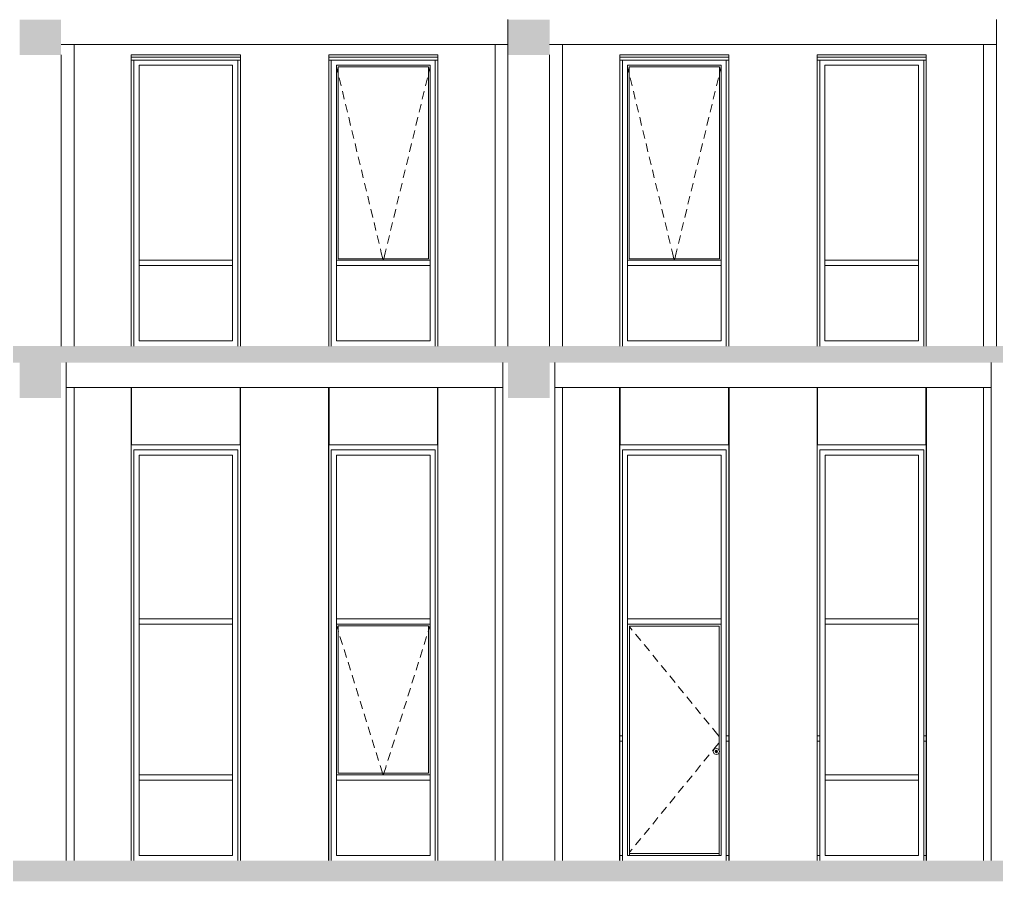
# Model space of a CAD drawing. Header units: millimetres. Extents: x 1499747 to 4230374, y -28481 to 441852.
# Drawn here: x 2351344 to 2360744, y -14735 to -6445 of the extents above; entities that cross this region are included whole.
import ezdxf
from ezdxf.xclip import XClip

# ---------------------------------------------------------------- set-up
doc = ezdxf.new("R2010")
doc.units = ezdxf.units.MM
doc.header["$MEASUREMENT"] = 0
doc.header["$XCLIPFRAME"] = 0
for name, color, linetype, lineweight in [('1 Разрез_23_Витраж где быссейн_Ном._пера__1_Ном._пера__7', 7, 'Continuous', 18), ('1 Разрез_23_Витражные окна_Ном._пера__1_Ном._пера__7', 7, 'Continuous', 18), ('1 Разрез_23_Витражные окна_Ном._пера__92_Ном._пера__233', 233, 'Continuous', 18), ('1 Разрез_23_Выступы_Ном._пера__1_Ном._пера__7', 7, 'Continuous', 18), ('1 Разрез_23_Конструктив - Балки_Ном._пера__10_Ном._пера__134', 134, 'Continuous', 18), ('1 Разрез_23_Конструктив - Балки_Ном._пера__7', 7, 'Continuous', 18), ('1 Разрез_23_Конструктив - Колонны_Ном._пера__8_Ном._пера__12', 12, 'Continuous', 18), ('1 Разрез_23_Конструктив - Перекрытия_Ном._пера__7', 7, 'Continuous', 18), ('1 Разрез_23_Конструктив - Стены Ненесущие Газоблок_Ном._пера__87_Ном._пера__251', 251, 'Continuous', 18), ('1 Разрез_23_Окна Archicad_Ном._пера__87_Ном._пера__251', 251, 'Continuous', 18)]:
    doc.layers.add(name, color=color, linetype=linetype, lineweight=lineweight)
doc.layers.add('Чертеж и Рисунок', color=7, linetype='Continuous')

# ---------------------------------------------------------------- blocks, each defined once
blk = doc.blocks.new('Чертеж_1_23', base_point=(1274000, 29700))
at = {"layer": '1 Разрез_23_Конструктив - Балки_Ном._пера__7', "linetype": 'Continuous'}
for points in [[(1245141.6, 21229.6), (1245141.6, 20889.6), (1245541.6, 20889.6), (1245541.6, 21229.6)], [(1249841.6, 21229.6), (1249841.6, 20889.6), (1250241.6, 20889.6), (1250241.6, 21229.6)], [(1245541.6, 17929.6), (1245141.6, 17929.6), (1245141.6, 17589.6), (1245541.6, 17589.6)], [(1250241.6, 17929.6), (1249841.6, 17929.6), (1249841.6, 17589.6), (1250241.6, 17589.6)]]:
    blk.add_hatch(color=256, dxfattribs=at).paths.add_polyline_path(points)
at = {"layer": '1 Разрез_23_Конструктив - Перекрытия_Ном._пера__7', "linetype": 'Continuous'}
for points in [[(1240391.6, 18089.6), (1240391.6, 17929.6), (1256658.6, 17929.6), (1256658.6, 18089.6)], [(1240391.6, 12939.6), (1256658.6, 12939.6), (1256658.6, 13139.6), (1240391.6, 13139.6)]]:
    blk.add_hatch(color=256, dxfattribs=at).paths.add_polyline_path(points)
at = {"layer": '1 Разрез_23_Витраж где быссейн_Ном._пера__1_Ном._пера__7', "linetype": 'Continuous'}
for p, q in [((1250917, 14339.6), (1250942, 14339.6)), ((1250917, 14289.6), (1250942, 14289.6)), ((1251942, 14339.6), (1251967, 14339.6)), ((1251942, 14289.6), (1251967, 14289.6)), ((1252816.7, 14339.6), (1252842, 14339.6)), ((1252816.7, 14289.6), (1252842, 14289.6)), ((1253842, 14339.6), (1253866.7, 14339.6)), ((1253842, 14289.6), (1253866.7, 14289.6)), ((1250917, 13189.6), (1250942, 13189.6)), ((1251942, 13189.6), (1251967, 13189.6)), ((1252816.7, 13189.6), (1252842, 13189.6)), ((1253842, 13189.6), (1253866.7, 13189.6))]:
    blk.add_line(p, q, dxfattribs=at)
at = {"layer": '1 Разрез_23_Витражные окна_Ном._пера__1_Ном._пера__7', "linetype": 'Continuous'}
for p, q in [((1246241.7, 20489.6), (1246241.7, 20839.6)), ((1246741.7, 20839.6), (1246241.7, 20839.6)), ((1246291.7, 20489.6), (1246291.7, 20789.6)), ((1246741.7, 20789.6), (1246291.7, 20789.6)), ((1247241.7, 20839.6), (1246741.7, 20839.6)), ((1247191.7, 20789.6), (1246741.7, 20789.6)), ((1247191.7, 20489.6), (1247191.7, 20789.6)), ((1247241.7, 20489.6), (1247241.7, 20839.6)), ((1248141.5, 20489.6), (1248141.5, 20839.6)), ((1248641.5, 20839.6), (1248141.5, 20839.6)), ((1248191.5, 20489.6), (1248191.5, 20789.6)), ((1248641.5, 20789.6), (1248191.5, 20789.6)), ((1248206.5, 20774.6), (1249076.5, 20774.6)), ((1248206.5, 18929.6), (1248206.5, 20774.6)), ((1249141.5, 20839.6), (1248641.5, 20839.6)), ((1249091.5, 20789.6), (1248641.5, 20789.6)), ((1249076.5, 20774.6), (1249076.5, 18929.6)), ((1249091.5, 20489.6), (1249091.5, 20789.6)), ((1249141.5, 20489.6), (1249141.5, 20839.6)), ((1250941.8, 20489.6), (1250941.8, 20839.6)), ((1251441.8, 20839.6), (1250941.8, 20839.6)), ((1250991.8, 20489.6), (1250991.8, 20789.6)), ((1251441.8, 20789.6), (1250991.8, 20789.6)), ((1251006.8, 20774.6), (1251876.8, 20774.6)), ((1251006.8, 18929.6), (1251006.8, 20774.6)), ((1251941.8, 20839.6), (1251441.8, 20839.6)), ((1251891.8, 20789.6), (1251441.8, 20789.6)), ((1251876.8, 20774.6), (1251876.8, 18929.6)), ((1251891.8, 20489.6), (1251891.8, 20789.6)), ((1251941.8, 20489.6), (1251941.8, 20839.6)), ((1252841.3, 20489.6), (1252841.3, 20839.6)), ((1253341.3, 20839.6), (1252841.3, 20839.6)), ((1252891.3, 20489.6), (1252891.3, 20789.6)), ((1253341.3, 20789.6), (1252891.3, 20789.6)), ((1253841.3, 20839.6), (1253341.3, 20839.6)), ((1253791.3, 20789.6), (1253341.3, 20789.6)), ((1253791.3, 20489.6), (1253791.3, 20789.6)), ((1253841.3, 20489.6), (1253841.3, 20839.6)), ((1246241.7, 19089.6), (1246241.7, 20489.6)), ((1246291.7, 19089.6), (1246291.7, 20489.6)), ((1247191.7, 19089.6), (1247191.7, 20489.6)), ((1247241.7, 19089.6), (1247241.7, 20489.6)), ((1248141.5, 19089.6), (1248141.5, 20489.6)), ((1248191.5, 19089.6), (1248191.5, 20489.6)), ((1249091.5, 19089.6), (1249091.5, 20489.6)), ((1249141.5, 19089.6), (1249141.5, 20489.6)), ((1250941.8, 19089.6), (1250941.8, 20489.6)), ((1250991.8, 19089.6), (1250991.8, 20489.6)), ((1251891.8, 19089.6), (1251891.8, 20489.6)), ((1251941.8, 19089.6), (1251941.8, 20489.6)), ((1252841.3, 19089.6), (1252841.3, 20489.6)), ((1252891.3, 19089.6), (1252891.3, 20489.6)), ((1253791.3, 19089.6), (1253791.3, 20489.6)), ((1253841.3, 19089.6), (1253841.3, 20489.6)), ((1246241.7, 18889.6), (1246241.7, 19089.6)), ((1246291.7, 18914.6), (1246291.7, 19089.6)), ((1247191.7, 18889.6), (1247191.7, 19089.6)), ((1247241.7, 18889.6), (1247241.7, 19089.6)), ((1248141.5, 18889.6), (1248141.5, 19089.6)), ((1248191.5, 18914.6), (1248191.5, 19089.6)), ((1249091.5, 18889.6), (1249091.5, 19089.6)), ((1249141.5, 18889.6), (1249141.5, 19089.6)), ((1250941.8, 18889.6), (1250941.8, 19089.6)), ((1250991.8, 18914.6), (1250991.8, 19089.6)), ((1251891.8, 18889.6), (1251891.8, 19089.6)), ((1251941.8, 18889.6), (1251941.8, 19089.6)), ((1252841.3, 18889.6), (1252841.3, 19089.6)), ((1252891.3, 18914.6), (1252891.3, 19089.6)), ((1253791.3, 18889.6), (1253791.3, 19089.6)), ((1253841.3, 18889.6), (1253841.3, 19089.6)), ((1246291.7, 18914.6), (1246741.7, 18914.6)), ((1246291.7, 18889.6), (1246291.7, 18914.6)), ((1246741.7, 18914.6), (1247191.7, 18914.6)), ((1248191.5, 18914.6), (1248641.5, 18914.6)), ((1248191.5, 18889.6), (1248191.5, 18914.6)), ((1249076.5, 18929.6), (1248206.5, 18929.6)), ((1248641.5, 18914.6), (1249091.5, 18914.6)), ((1250991.8, 18914.6), (1251441.8, 18914.6)), ((1250991.8, 18889.6), (1250991.8, 18914.6)), ((1251876.8, 18929.6), (1251006.8, 18929.6)), ((1251441.8, 18914.6), (1251891.8, 18914.6)), ((1252891.3, 18914.6), (1253341.3, 18914.6)), ((1252891.3, 18889.6), (1252891.3, 18914.6)), ((1253341.3, 18914.6), (1253791.3, 18914.6)), ((1246241.7, 18089.6), (1246241.7, 18889.6)), ((1246291.7, 18864.6), (1246291.7, 18889.6)), ((1246291.7, 18864.6), (1246741.7, 18864.6)), ((1246291.7, 18139.6), (1246291.7, 18864.6)), ((1246741.7, 18864.6), (1247191.7, 18864.6)), ((1247191.7, 18139.6), (1247191.7, 18889.6)), ((1247241.7, 18089.6), (1247241.7, 18889.6)), ((1248141.5, 18089.6), (1248141.5, 18889.6)), ((1248191.5, 18864.6), (1248191.5, 18889.6)), ((1248191.5, 18864.6), (1248641.5, 18864.6)), ((1248191.5, 18139.6), (1248191.5, 18864.6)), ((1248641.5, 18864.6), (1249091.5, 18864.6)), ((1249091.5, 18139.6), (1249091.5, 18889.6)), ((1249141.5, 18089.6), (1249141.5, 18889.6)), ((1250941.8, 18089.6), (1250941.8, 18889.6)), ((1250991.8, 18864.6), (1250991.8, 18889.6)), ((1250991.8, 18864.6), (1251441.8, 18864.6)), ((1250991.8, 18139.6), (1250991.8, 18864.6)), ((1251441.8, 18864.6), (1251891.8, 18864.6)), ((1251891.8, 18139.6), (1251891.8, 18889.6)), ((1251941.8, 18089.6), (1251941.8, 18889.6)), ((1252841.3, 18089.6), (1252841.3, 18889.6)), ((1252891.3, 18864.6), (1252891.3, 18889.6)), ((1252891.3, 18864.6), (1253341.3, 18864.6)), ((1252891.3, 18139.6), (1252891.3, 18864.6)), ((1253341.3, 18864.6), (1253791.3, 18864.6)), ((1253791.3, 18139.6), (1253791.3, 18889.6)), ((1253841.3, 18089.6), (1253841.3, 18889.6)), ((1246291.7, 18139.6), (1246741.7, 18139.6)), ((1246741.7, 18139.6), (1247191.7, 18139.6)), ((1248191.5, 18139.6), (1248641.5, 18139.6)), ((1248641.5, 18139.6), (1249091.5, 18139.6)), ((1250991.8, 18139.6), (1251441.8, 18139.6)), ((1251441.8, 18139.6), (1251891.8, 18139.6)), ((1252891.3, 18139.6), (1253341.3, 18139.6)), ((1253341.3, 18139.6), (1253791.3, 18139.6)), ((1246241.6, 17089.6), (1247241.6, 17089.6)), ((1246241.6, 15439.6), (1246241.6, 17089.6)), ((1246291.6, 17039.6), (1247191.6, 17039.6)), ((1246291.6, 15464.6), (1246291.6, 17039.6)), ((1247191.6, 15464.6), (1247191.6, 17039.6)), ((1247241.6, 15439.6), (1247241.6, 17089.6)), ((1248141.3, 17089.6), (1249141.3, 17089.6)), ((1248141.3, 15439.6), (1248141.3, 17089.6)), ((1248191.3, 17039.6), (1249091.3, 17039.6)), ((1248191.3, 15464.6), (1248191.3, 17039.6)), ((1249091.3, 15464.6), (1249091.3, 17039.6)), ((1249141.3, 15439.6), (1249141.3, 17089.6)), ((1250942, 17089.6), (1251851, 17089.6)), ((1250942, 17089.6), (1250942, 15439.6)), ((1250992, 17039.6), (1251851, 17039.6)), ((1250992, 17039.6), (1250992, 15464.6)), ((1251851, 17089.6), (1251942, 17089.6)), ((1251851, 17039.6), (1251892, 17039.6)), ((1251892, 15464.6), (1251892, 17039.6)), ((1251942, 15439.6), (1251942, 17089.6)), ((1252842, 17089.6), (1253842, 17089.6)), ((1252842, 15439.6), (1252842, 17089.6)), ((1252892, 17039.6), (1253792, 17039.6)), ((1252892, 15464.6), (1252892, 17039.6)), ((1253792, 15464.6), (1253792, 17039.6)), ((1253842, 15439.6), (1253842, 17089.6)), ((1246241.6, 13939.6), (1246241.6, 15439.6)), ((1246291.6, 15439.6), (1246291.6, 15464.6)), ((1246291.6, 15464.6), (1247191.6, 15464.6)), ((1246291.6, 15414.6), (1246291.6, 15439.6)), ((1247191.6, 15439.6), (1247191.6, 15464.6)), ((1247191.6, 15414.6), (1247191.6, 15439.6)), ((1247241.6, 13939.6), (1247241.6, 15439.6)), ((1248141.3, 13939.6), (1248141.3, 15439.6)), ((1248191.3, 15439.6), (1248191.3, 15464.6)), ((1248191.3, 15464.6), (1249091.3, 15464.6)), ((1248191.3, 15414.6), (1248191.3, 15439.6)), ((1249091.3, 15439.6), (1249091.3, 15464.6)), ((1249091.3, 15414.6), (1249091.3, 15439.6)), ((1249141.3, 13939.6), (1249141.3, 15439.6)), ((1250942, 15439.6), (1250942, 13139.6)), ((1251851, 15464.6), (1250992, 15464.6)), ((1250992, 15464.6), (1250992, 15439.6)), ((1250992, 15439.6), (1250992, 15414.6)), ((1251892, 15464.6), (1251851, 15464.6)), ((1251892, 15439.6), (1251892, 15464.6)), ((1251892, 15414.6), (1251892, 15439.6)), ((1251942, 13139.6), (1251942, 15439.6)), ((1252842, 13939.6), (1252842, 15439.6)), ((1252892, 15439.6), (1252892, 15464.6)), ((1252892, 15464.6), (1253792, 15464.6)), ((1252892, 15414.6), (1252892, 15439.6)), ((1253792, 15439.6), (1253792, 15464.6)), ((1253792, 15414.6), (1253792, 15439.6)), ((1253842, 13939.6), (1253842, 15439.6)), ((1246291.6, 13964.6), (1246291.6, 15414.6)), ((1246291.6, 15414.6), (1247191.6, 15414.6)), ((1247191.6, 13939.6), (1247191.6, 15414.6)), ((1248191.3, 13964.6), (1248191.3, 15414.6)), ((1248191.3, 15414.6), (1249091.3, 15414.6)), ((1248206.3, 15399.6), (1249076.3, 15399.6)), ((1248206.3, 13979.6), (1248206.3, 15399.6)), ((1249076.3, 15399.6), (1249076.3, 13979.6)), ((1249091.3, 13939.6), (1249091.3, 15414.6)), ((1250992, 15414.6), (1250992, 13189.6)), ((1251851, 15414.6), (1250992, 15414.6)), ((1251012, 13189.6), (1251012, 15394.6)), ((1251012, 15394.6), (1251872, 15394.6)), ((1251892, 15414.6), (1251851, 15414.6)), ((1251872, 15394.6), (1251872, 14201.1)), ((1251892, 13189.6), (1251892, 15414.6)), ((1252892, 13939.6), (1252892, 15414.6)), ((1252892, 15414.6), (1253792, 15414.6)), ((1253792, 13964.6), (1253792, 15414.6)), ((1251817.2, 14189.6), (1251825.9, 14210.7)), ((1251825.9, 14210.7), (1251847, 14219.4)), ((1251835.6, 14189.6), (1251839, 14197.6)), ((1251836.5, 14189.6), (1251839.5, 14197.1)), ((1251839, 14197.6), (1251847, 14201)), ((1251839.5, 14197.1), (1251845.5, 14199.5)), ((1251845.5, 14196.7), (1251845.5, 14199.6)), ((1251845.5, 14199.6), (1251845.7, 14199.6)), ((1251845.5, 14189.6), (1251845.5, 14196.7)), ((1251845.7, 14199.6), (1251847, 14200.1)), ((1251845.7, 14199.6), (1251848.2, 14199.6)), ((1251847, 14219.4), (1251868, 14210.7)), ((1251847, 14201), (1251855, 14197.6)), ((1251847, 14200.1), (1251848.2, 14199.6)), ((1251848.2, 14199.6), (1251848.5, 14199.6)), ((1251848.5, 14196.7), (1251848.5, 14199.6)), ((1251848.5, 14199.5), (1251854.4, 14197.1)), ((1251848.5, 14189.6), (1251848.5, 14196.7)), ((1251854.4, 14197.1), (1251857.5, 14189.6)), ((1251855, 14197.6), (1251858.3, 14189.6)), ((1251868, 14210.7), (1251876.7, 14189.6)), ((1251825.9, 14168.6), (1251817.2, 14189.6)), ((1251847, 14159.9), (1251825.9, 14168.6)), ((1251839, 14181.6), (1251835.6, 14189.6)), ((1251839.5, 14182.2), (1251836.5, 14189.6)), ((1251847, 14178.3), (1251839, 14181.6)), ((1251845.5, 14179.8), (1251839.5, 14182.2)), ((1251845.5, 14182.6), (1251845.5, 14189.6)), ((1251845.5, 14179.6), (1251845.5, 14182.6)), ((1251845.5, 14179.6), (1251845.7, 14179.6)), ((1251847, 14179.1), (1251845.7, 14179.6)), ((1251845.7, 14179.6), (1251848.2, 14179.6)), ((1251855, 14181.6), (1251847, 14178.3)), ((1251848.2, 14179.6), (1251847, 14179.1)), ((1251868, 14168.6), (1251847, 14159.9)), ((1251848.2, 14179.6), (1251848.5, 14179.6)), ((1251848.5, 14182.6), (1251848.5, 14189.6)), ((1251848.5, 14179.6), (1251848.5, 14182.6)), ((1251854.4, 14182.2), (1251848.5, 14179.8)), ((1251857.5, 14189.6), (1251854.4, 14182.2)), ((1251858.3, 14189.6), (1251855, 14181.6)), ((1251876.7, 14189.6), (1251868, 14168.6)), ((1251872, 14178.2), (1251872, 13189.6)), ((1246241.6, 13139.6), (1246241.6, 13939.6)), ((1246291.6, 13939.6), (1246291.6, 13964.6)), ((1247191.6, 13964.6), (1246291.6, 13964.6)), ((1246291.6, 13914.6), (1246291.6, 13939.6)), ((1247191.6, 13914.6), (1246291.6, 13914.6)), ((1246291.6, 13189.6), (1246291.6, 13914.6)), ((1247191.6, 13189.6), (1247191.6, 13939.6)), ((1247241.6, 13139.6), (1247241.6, 13939.6)), ((1248141.3, 13139.6), (1248141.3, 13939.6)), ((1248191.3, 13939.6), (1248191.3, 13964.6)), ((1249091.3, 13964.6), (1248191.3, 13964.6)), ((1248191.3, 13914.6), (1248191.3, 13939.6)), ((1249091.3, 13914.6), (1248191.3, 13914.6)), ((1248191.3, 13189.6), (1248191.3, 13914.6)), ((1249076.3, 13979.6), (1248206.3, 13979.6)), ((1249091.3, 13189.6), (1249091.3, 13939.6)), ((1249141.3, 13139.6), (1249141.3, 13939.6)), ((1252842, 13139.6), (1252842, 13939.6)), ((1253792, 13964.6), (1252892, 13964.6)), ((1252892, 13189.6), (1252892, 13939.6)), ((1253792, 13914.6), (1252892, 13914.6)), ((1253792, 13939.6), (1253792, 13964.6)), ((1253792, 13914.6), (1253792, 13939.6)), ((1253792, 13189.6), (1253792, 13914.6)), ((1253842, 13139.6), (1253842, 13939.6)), ((1246291.6, 13189.6), (1247191.6, 13189.6)), ((1248191.3, 13189.6), (1249091.3, 13189.6)), ((1250992, 13189.6), (1251851, 13189.6)), ((1251872, 13209.6), (1251012, 13209.6)), ((1251851, 13189.6), (1251892, 13189.6)), ((1252892, 13189.6), (1253792, 13189.6))]:
    blk.add_line(p, q, dxfattribs=at)
at = {"layer": '1 Разрез_23_Витражные окна_Ном._пера__92_Ном._пера__233', "linetype": 'Continuous'}
for p, q in [((1248191.5, 20773.9), (1248205.3, 20716.9)), ((1249091.5, 20773.9), (1249077.8, 20716.9)), ((1250991.8, 20773.9), (1251005.6, 20716.9)), ((1251891.8, 20773.9), (1251878, 20716.9)), ((1248217.1, 20668.3), (1248235.8, 20590.5)), ((1249066, 20668.3), (1249047.3, 20590.5)), ((1251017.3, 20668.3), (1251036.1, 20590.5)), ((1251866.3, 20668.3), (1251847.5, 20590.5)), ((1248247.6, 20541.9), (1248266.3, 20464.1)), ((1249035.5, 20541.9), (1249016.8, 20464.1)), ((1251047.8, 20541.9), (1251066.6, 20464.1)), ((1251835.8, 20541.9), (1251817, 20464.1)), ((1248278.1, 20415.5), (1248296.8, 20337.8)), ((1249005, 20415.5), (1248986.3, 20337.8)), ((1251078.3, 20415.5), (1251097.1, 20337.8)), ((1251805.3, 20415.5), (1251786.5, 20337.8)), ((1248308.6, 20289.2), (1248327.3, 20211.4)), ((1248974.5, 20289.2), (1248955.8, 20211.4)), ((1251108.8, 20289.2), (1251127.6, 20211.4)), ((1251774.8, 20289.2), (1251756, 20211.4)), ((1248339.1, 20162.8), (1248357.8, 20085)), ((1248944, 20162.8), (1248925.3, 20085)), ((1251139.3, 20162.8), (1251158.1, 20085)), ((1251744.3, 20162.8), (1251725.5, 20085)), ((1248369.6, 20036.4), (1248388.3, 19958.7)), ((1248913.5, 20036.4), (1248894.8, 19958.7)), ((1251169.8, 20036.4), (1251188.6, 19958.7)), ((1251713.8, 20036.4), (1251695, 19958.7)), ((1248400.1, 19910), (1248418.8, 19832.3)), ((1248883, 19910), (1248864.3, 19832.3)), ((1251200.3, 19910), (1251219.1, 19832.3)), ((1251683.3, 19910), (1251664.5, 19832.3)), ((1248430.6, 19783.7), (1248449.3, 19705.9)), ((1248852.5, 19783.7), (1248833.8, 19705.9)), ((1251230.8, 19783.7), (1251249.6, 19705.9)), ((1251652.8, 19783.7), (1251634, 19705.9)), ((1248461.1, 19657.3), (1248479.9, 19579.5)), ((1248822, 19657.3), (1248803.2, 19579.5)), ((1251261.3, 19657.3), (1251280.1, 19579.5)), ((1251622.3, 19657.3), (1251603.5, 19579.5)), ((1248491.6, 19530.9), (1248510.4, 19453.2)), ((1248791.5, 19530.9), (1248772.7, 19453.2)), ((1251291.8, 19530.9), (1251310.6, 19453.2)), ((1251591.8, 19530.9), (1251573, 19453.2)), ((1248522.1, 19404.6), (1248540.9, 19326.8)), ((1248761, 19404.6), (1248742.2, 19326.8)), ((1251322.3, 19404.6), (1251341.1, 19326.8)), ((1251561.3, 19404.6), (1251542.5, 19326.8)), ((1248552.6, 19278.2), (1248571.4, 19200.4)), ((1248730.5, 19278.2), (1248711.7, 19200.4)), ((1251352.8, 19278.2), (1251371.6, 19200.4)), ((1251530.8, 19278.2), (1251512, 19200.4)), ((1248583.1, 19151.8), (1248601.9, 19074.1)), ((1248700, 19151.8), (1248681.2, 19074.1)), ((1251383.3, 19151.8), (1251402.1, 19074.1)), ((1251500.3, 19151.8), (1251481.5, 19074.1)), ((1248613.6, 19025.5), (1248622.8, 18987.4)), ((1248669.5, 19025.5), (1248660.3, 18987.4)), ((1251413.8, 19025.5), (1251423, 18987.4)), ((1251469.8, 19025.5), (1251460.6, 18987.4)), ((1248622.8, 18987.4), (1248636.7, 18929.6)), ((1248636.7, 18929.6), (1248640.3, 18914.6)), ((1248646.4, 18929.6), (1248642.8, 18914.6)), ((1248660.3, 18987.4), (1248646.4, 18929.6)), ((1251423, 18987.4), (1251437, 18929.6)), ((1251437, 18929.6), (1251440.6, 18914.6)), ((1251446.6, 18929.6), (1251443, 18914.6)), ((1251460.6, 18987.4), (1251446.6, 18929.6)), ((1248191.3, 15403.6), (1248206.3, 15355.5)), ((1248206.3, 15355.5), (1248210.1, 15343.3)), ((1249076.3, 15355.5), (1249072.5, 15343.3)), ((1249091.3, 15403.6), (1249076.3, 15355.5)), ((1251012, 15389), (1251037.5, 15357.7)), ((1248224.9, 15295.5), (1248248.7, 15219.2)), ((1249057.6, 15295.5), (1249033.8, 15219.2)), ((1251069.2, 15318.9), (1251119.7, 15257)), ((1248263.6, 15171.4), (1248287.4, 15095)), ((1249018.9, 15171.4), (1248995.1, 15095)), ((1251151.4, 15218.2), (1251201.9, 15156.2)), ((1248302.3, 15047.3), (1248326.1, 14970.9)), ((1248980.2, 15047.3), (1248956.4, 14970.9)), ((1251233.6, 15117.5), (1251284.1, 15055.5)), ((1251315.7, 15016.8), (1251366.3, 14954.8)), ((1248341, 14923.2), (1248364.8, 14846.8)), ((1248941.5, 14923.2), (1248917.7, 14846.8)), ((1251397.9, 14916.1), (1251448.5, 14854.1)), ((1248379.7, 14799.1), (1248403.5, 14722.7)), ((1248902.9, 14799.1), (1248879.1, 14722.7)), ((1251480.1, 14815.4), (1251530.7, 14753.4)), ((1248418.3, 14675), (1248442.1, 14598.6)), ((1248864.2, 14675), (1248840.4, 14598.6)), ((1251562.3, 14714.6), (1251612.9, 14652.7)), ((1251644.5, 14613.9), (1251695.1, 14551.9)), ((1248457, 14550.9), (1248480.8, 14474.5)), ((1248825.5, 14550.9), (1248801.7, 14474.5)), ((1251726.7, 14513.2), (1251777.3, 14451.2)), ((1248495.7, 14426.7), (1248519.5, 14350.4)), ((1248786.8, 14426.7), (1248763, 14350.4)), ((1251808.9, 14412.5), (1251846.4, 14366.6)), ((1248534.4, 14302.6), (1248558.2, 14226.3)), ((1248748.2, 14302.6), (1248724.3, 14226.3)), ((1251846.4, 14366.6), (1251872, 14335.3)), ((1251808.9, 14196.8), (1251846.4, 14242.7)), ((1251846.4, 14242.7), (1251872, 14274)), ((1248573.1, 14178.5), (1248596.9, 14102.1)), ((1248709.5, 14178.5), (1248685.7, 14102.1)), ((1251726.7, 14096.1), (1251777.3, 14158.1)), ((1248611.7, 14054.4), (1248617.5, 14036)), ((1248617.5, 14036), (1248635, 13979.6)), ((1248665.1, 14036), (1248647.5, 13979.6)), ((1248670.8, 14054.4), (1248665.1, 14036)), ((1251644.5, 13995.4), (1251695.1, 14057.3)), ((1248635, 13979.6), (1248639.7, 13964.6)), ((1248647.5, 13979.6), (1248642.8, 13964.6)), ((1251562.3, 13894.6), (1251612.9, 13956.6)), ((1251480.1, 13793.9), (1251530.7, 13855.9)), ((1251397.9, 13693.2), (1251448.5, 13755.2)), ((1251315.7, 13592.5), (1251366.3, 13654.5)), ((1251233.6, 13491.8), (1251284.1, 13553.8)), ((1251151.4, 13391.1), (1251201.9, 13453.1)), ((1251069.2, 13290.4), (1251119.7, 13352.3)), ((1251012, 13220.3), (1251037.5, 13251.6))]:
    blk.add_line(p, q, dxfattribs=at)
at = {"layer": '1 Разрез_23_Выступы_Ном._пера__1_Ном._пера__7', "linetype": 'Continuous'}
for p, q in [((1247266.7, 20867.1), (1246216.7, 20867.1)), ((1246241.7, 20839.6), (1246216.7, 20839.6)), ((1247266.7, 20839.6), (1247241.7, 20839.6)), ((1249166.5, 20867.1), (1248116.5, 20867.1)), ((1248141.5, 20839.6), (1248116.5, 20839.6)), ((1249166.5, 20839.6), (1249141.5, 20839.6)), ((1251966.8, 20867.1), (1250916.8, 20867.1)), ((1250941.8, 20839.6), (1250916.8, 20839.6)), ((1251966.8, 20839.6), (1251941.8, 20839.6)), ((1253866.3, 20867.1), (1252816.3, 20867.1)), ((1252841.3, 20839.6), (1252816.3, 20839.6)), ((1253866.3, 20839.6), (1253841.3, 20839.6))]:
    blk.add_line(p, q, dxfattribs=at)
at = {"layer": '1 Разрез_23_Конструктив - Балки_Ном._пера__10_Ном._пера__134', "linetype": 'Continuous'}
for p, q in [((1249841.6, 20989.6), (1245541.6, 20989.6)), ((1254541.6, 20989.6), (1250241.6, 20989.6)), ((1249791.6, 17689.6), (1245591.6, 17689.6)), ((1254491.6, 17689.6), (1250291.6, 17689.6))]:
    blk.add_line(p, q, dxfattribs=at)
at = {"layer": '1 Разрез_23_Конструктив - Колонны_Ном._пера__8_Ном._пера__12', "linetype": 'Continuous'}
for p, q in [((1249841.6, 18089.6), (1249841.6, 21229.6)), ((1254541.6, 18089.6), (1254541.6, 21229.6)), ((1245666.6, 18089.6), (1245666.6, 20989.6)), ((1249716.6, 18089.6), (1249716.6, 20989.6)), ((1250366.6, 18089.6), (1250366.6, 20989.6)), ((1254416.6, 18089.6), (1254416.6, 20989.6)), ((1245541.6, 18089.6), (1245541.6, 20889.6)), ((1250241.6, 18089.6), (1250241.6, 20889.6)), ((1245591.6, 13139.6), (1245591.6, 17929.6)), ((1249791.6, 13139.6), (1249791.6, 17929.6)), ((1250291.6, 13139.6), (1250291.6, 17929.6)), ((1254491.6, 13139.6), (1254491.6, 17929.6)), ((1245666.6, 13139.6), (1245666.6, 17689.6)), ((1249716.6, 13139.6), (1249716.6, 17689.6)), ((1250366.6, 13139.6), (1250366.6, 17689.6)), ((1254416.6, 13139.6), (1254416.6, 17689.6))]:
    blk.add_line(p, q, dxfattribs=at)
at = {"layer": '1 Разрез_23_Конструктив - Стены Ненесущие Газоблок_Ном._пера__87_Ном._пера__251', "linetype": 'Continuous'}
for p, q in [((1246215.1, 13139.6), (1246215.1, 17689.6)), ((1246216.6, 17139.6), (1246216.6, 17689.6)), ((1246219.6, 17689.6), (1246219.6, 17139.6)), ((1247263.6, 17139.6), (1247263.6, 17689.6)), ((1247266.6, 13139.6), (1247266.6, 17689.6)), ((1247268.1, 17689.6), (1247268.1, 13139.6)), ((1248114.8, 13139.6), (1248114.8, 17689.6)), ((1248116.3, 17139.6), (1248116.3, 17689.6)), ((1248119.3, 17689.6), (1248119.3, 17139.6)), ((1249163.3, 17139.6), (1249163.3, 17689.6)), ((1249166.3, 13139.6), (1249166.3, 17689.6)), ((1249167.8, 17689.6), (1249167.8, 13139.6)), ((1250915.5, 13139.6), (1250915.5, 17689.6)), ((1250917, 17139.6), (1250917, 17689.6)), ((1250920, 17689.6), (1250920, 17139.6)), ((1251964, 17139.6), (1251964, 17689.6)), ((1251967, 13139.6), (1251967, 17689.6)), ((1251968.5, 17689.6), (1251968.5, 13139.6)), ((1252815.2, 13139.6), (1252815.2, 17689.6)), ((1252816.7, 13139.6), (1252816.7, 17689.6)), ((1252819.7, 17689.6), (1252819.7, 17139.6)), ((1253863.6, 17139.6), (1253863.6, 17689.6)), ((1253866.6, 17139.6), (1253866.6, 17689.6)), ((1253868.1, 17689.6), (1253868.1, 13139.6))]:
    blk.add_line(p, q, dxfattribs=at)
at = {"layer": '1 Разрез_23_Окна Archicad_Ном._пера__87_Ном._пера__251', "linetype": 'Continuous'}
for p, q in [((1246216.7, 20889.6), (1247266.7, 20889.6)), ((1246216.7, 18089.6), (1246216.7, 20889.6)), ((1247266.7, 20889.6), (1247266.7, 18089.6)), ((1248116.5, 18089.6), (1248116.5, 20889.6)), ((1248116.5, 20889.6), (1249166.5, 20889.6)), ((1249166.5, 20889.6), (1249166.5, 18089.6)), ((1250916.8, 20889.6), (1251966.8, 20889.6)), ((1250916.8, 18089.6), (1250916.8, 20889.6)), ((1251966.8, 20889.6), (1251966.8, 18089.6)), ((1252816.3, 18089.6), (1252816.3, 20889.6)), ((1252816.3, 20889.6), (1253866.3, 20889.6)), ((1253866.3, 20889.6), (1253866.3, 18089.6)), ((1246216.6, 13139.6), (1246216.6, 17139.6)), ((1246217.1, 17139.6), (1246216.6, 17139.6)), ((1246218.1, 17139.6), (1246217.1, 17139.6)), ((1246219.2, 17139.6), (1246218.1, 17139.6)), ((1246219.6, 17139.6), (1246219.2, 17139.6)), ((1247263.6, 17139.6), (1246219.6, 17139.6)), ((1247264, 17139.6), (1247263.6, 17139.6)), ((1247265.1, 17139.6), (1247264, 17139.6)), ((1247266.1, 17139.6), (1247265.1, 17139.6)), ((1247266.1, 17139.6), (1247266.6, 17139.6)), ((1248116.7, 17139.6), (1248116.3, 17139.6)), ((1248116.3, 13139.6), (1248116.3, 17139.6)), ((1248117.8, 17139.6), (1248116.7, 17139.6)), ((1248118.9, 17139.6), (1248117.8, 17139.6)), ((1248119.3, 17139.6), (1248118.9, 17139.6)), ((1249163.3, 17139.6), (1248119.3, 17139.6)), ((1249163.7, 17139.6), (1249163.3, 17139.6)), ((1249164.8, 17139.6), (1249163.7, 17139.6)), ((1249165.8, 17139.6), (1249164.8, 17139.6)), ((1249165.8, 17139.6), (1249166.3, 17139.6)), ((1250917, 13139.6), (1250917, 17139.6)), ((1250917.4, 17139.6), (1250917, 17139.6)), ((1250918.5, 17139.6), (1250917.4, 17139.6)), ((1250919.5, 17139.6), (1250918.5, 17139.6)), ((1250920, 17139.6), (1250919.5, 17139.6)), ((1251964, 17139.6), (1250920, 17139.6)), ((1251964.4, 17139.6), (1251964, 17139.6)), ((1251965.5, 17139.6), (1251964.4, 17139.6)), ((1251966.5, 17139.6), (1251965.5, 17139.6)), ((1251966.5, 17139.6), (1251967, 17139.6)), ((1252817.1, 17139.6), (1252816.7, 17139.6)), ((1252818.2, 17139.6), (1252817.1, 17139.6)), ((1252819.3, 17139.6), (1252818.2, 17139.6)), ((1252819.7, 17139.6), (1252819.3, 17139.6)), ((1253863.6, 17139.6), (1252819.7, 17139.6)), ((1253864.1, 17139.6), (1253863.6, 17139.6)), ((1253865.1, 17139.6), (1253864.1, 17139.6)), ((1253866.2, 17139.6), (1253865.1, 17139.6)), ((1253866.6, 17139.6), (1253866.2, 17139.6)), ((1253866.7, 17139.6), (1253866.7, 13139.6))]:
    blk.add_line(p, q, dxfattribs=at)

msp = doc.modelspace()

# ---------------------------------------------------------------- block references
at = {"layer": 'Чертеж и Рисунок', "linetype": 'Continuous'}
ref = msp.add_blockref('Чертеж_1_23', (2380202.85824, 2025.38887), dxfattribs=at)
XClip(ref).set_block_clipping_path([(1232000, -268.1255947253), (1316000, 59668.1255947259)])

doc.saveas('drawing.dxf')
